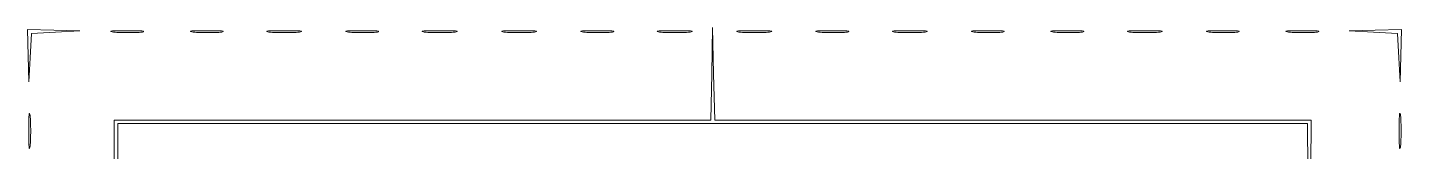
# Model space of a CAD drawing. Header units: metres. Extents: x 1521 to 1862, y -130 to 121.
# Drawn here: x 1570.221 to 1573.626, y -65.152 to -64.846 of the extents above; entities that cross this region are included whole.
import ezdxf

# ---------------------------------------------------------------- set-up
doc = ezdxf.new("R2010")
doc.units = ezdxf.units.M
doc.header["$MEASUREMENT"] = 0
doc.layers.add('A-WALL', color=250, linetype='Continuous', lineweight=30)

msp = doc.modelspace()

# ---------------------------------------------------------------- linework, layer by layer
at = {"layer": 'A-WALL', "lineweight": 5, "ltscale": 5}
for points in [[(1570.22265, -64.9158), (1570.2244, -64.98076), (1570.22753, -64.92069), (1570.23065, -64.86061), (1570.29073, -64.85748), (1570.35081, -64.85435), (1570.28585, -64.8526), (1570.22089, -64.85084)], [(1573.55585, -64.85748), (1573.61593, -64.86061), (1573.61906, -64.92069), (1573.62218, -64.98076), (1573.62394, -64.9158), (1573.62569, -64.85084), (1573.56073, -64.8526), (1573.49577, -64.85435)]]:
    msp.add_lwpolyline(points, close=True, dxfattribs=at)
for points in [[(1570.43393, -64.85742, 0.013671), (1570.45103, -64.85848, 0.00893), (1570.47079, -64.85882, 0.008983), (1570.49008, -64.85846, 0.016947), (1570.50561, -64.85736, 0.153636), (1570.5085, -64.8561, 0.661512), (1570.50812, -64.8549, 0.018464), (1570.49304, -64.85411, 0.004138), (1570.46729, -64.85392, 0.003921), (1570.44162, -64.85414, 0.022011), (1570.42792, -64.85497, 0.807686), (1570.4278, -64.85615, 0.057523)], [(1570.63105, -64.85742, 0.013671), (1570.64815, -64.85848, 0.00893), (1570.66791, -64.85882, 0.008983), (1570.6872, -64.85846, 0.016947), (1570.70273, -64.85736, 0.153636), (1570.70562, -64.8561, 0.661512), (1570.70524, -64.8549, 0.018464), (1570.69016, -64.85411, 0.004138), (1570.66441, -64.85392, 0.003921), (1570.63874, -64.85414, 0.022011), (1570.62504, -64.85497, 0.807686), (1570.62492, -64.85615, 0.057523)], [(1570.81897, -64.85741, 0.014123), (1570.83631, -64.85847, 0.008335), (1570.85705, -64.85882, 0.008335), (1570.8778, -64.85847, 0.014123), (1570.89513, -64.85741, 0.084525), (1570.89985, -64.85616, 0.76997), (1570.89965, -64.85498, 0.018707), (1570.88436, -64.85418, 0.003751), (1570.85705, -64.85398, 0.003751), (1570.82975, -64.85418, 0.018707), (1570.81445, -64.85498, 0.76997), (1570.81425, -64.85616, 0.084525)], [(1571.01633, -64.85742, 0.013671), (1571.03343, -64.85848, 0.00893), (1571.05319, -64.85882, 0.008983), (1571.07248, -64.85846, 0.016947), (1571.08801, -64.85736, 0.153636), (1571.0909, -64.8561, 0.661512), (1571.09052, -64.8549, 0.018464), (1571.07544, -64.85411, 0.004138), (1571.04969, -64.85392, 0.003921), (1571.02402, -64.85414, 0.022011), (1571.01032, -64.85497, 0.807686), (1571.0102, -64.85615, 0.057523)], [(1571.20425, -64.85741, 0.014123), (1571.22159, -64.85847, 0.008335), (1571.24233, -64.85882, 0.008335), (1571.26308, -64.85847, 0.014123), (1571.28041, -64.85741, 0.084525), (1571.28513, -64.85616, 0.76997), (1571.28493, -64.85498, 0.018707), (1571.26964, -64.85418, 0.003751), (1571.24233, -64.85398, 0.003751), (1571.21503, -64.85418, 0.018707), (1571.19973, -64.85498, 0.76997), (1571.19953, -64.85616, 0.084525)], [(1571.40137, -64.85741, 0.014123), (1571.41871, -64.85847, 0.008335), (1571.43945, -64.85882, 0.008335), (1571.4602, -64.85847, 0.014123), (1571.47753, -64.85741, 0.084525), (1571.48225, -64.85616, 0.76997), (1571.48205, -64.85498, 0.018707), (1571.46676, -64.85418, 0.003751), (1571.43945, -64.85398, 0.003751), (1571.41215, -64.85418, 0.018707), (1571.39685, -64.85498, 0.76997), (1571.39665, -64.85616, 0.084525)], [(1571.59873, -64.85742, 0.013671), (1571.61583, -64.85848, 0.00893), (1571.63559, -64.85882, 0.008983), (1571.65488, -64.85846, 0.016947), (1571.67041, -64.85736, 0.153636), (1571.6733, -64.8561, 0.661512), (1571.67292, -64.8549, 0.018464), (1571.65784, -64.85411, 0.004138), (1571.63209, -64.85392, 0.003921), (1571.60642, -64.85414, 0.022011), (1571.59272, -64.85497, 0.807686), (1571.5926, -64.85615, 0.057523)], [(1571.78665, -64.85741, 0.014123), (1571.80399, -64.85847, 0.008335), (1571.82473, -64.85882, 0.008335), (1571.84548, -64.85847, 0.014123), (1571.86281, -64.85741, 0.084525), (1571.86753, -64.85616, 0.76997), (1571.86733, -64.85498, 0.018707), (1571.85204, -64.85418, 0.003751), (1571.82473, -64.85398, 0.003751), (1571.79743, -64.85418, 0.018707), (1571.78213, -64.85498, 0.76997), (1571.78193, -64.85616, 0.084525)], [(1571.98377, -64.85741, 0.014123), (1572.00111, -64.85847, 0.008335), (1572.02185, -64.85882, 0.008335), (1572.0426, -64.85847, 0.014123), (1572.05993, -64.85741, 0.084525), (1572.06465, -64.85616, 0.76997), (1572.06445, -64.85498, 0.018707), (1572.04916, -64.85418, 0.003751), (1572.02185, -64.85398, 0.003751), (1571.99455, -64.85418, 0.018707), (1571.97925, -64.85498, 0.76997), (1571.97905, -64.85616, 0.084525)], [(1572.18113, -64.85742, 0.013671), (1572.19823, -64.85848, 0.00893), (1572.21799, -64.85882, 0.008983), (1572.23728, -64.85846, 0.016947), (1572.25281, -64.85736, 0.153636), (1572.2557, -64.8561, 0.661512), (1572.25532, -64.8549, 0.018464), (1572.24024, -64.85411, 0.004138), (1572.21449, -64.85392, 0.003921), (1572.18882, -64.85414, 0.022011), (1572.17512, -64.85497, 0.807686), (1572.175, -64.85615, 0.057523)], [(1572.36905, -64.85741, 0.014123), (1572.38639, -64.85847, 0.008335), (1572.40713, -64.85882, 0.008335), (1572.42788, -64.85847, 0.014123), (1572.44521, -64.85741, 0.084525), (1572.44993, -64.85616, 0.76997), (1572.44973, -64.85498, 0.018707), (1572.43444, -64.85418, 0.003751), (1572.40713, -64.85398, 0.003751), (1572.37983, -64.85418, 0.018707), (1572.36453, -64.85498, 0.76997), (1572.36433, -64.85616, 0.084525)], [(1572.56641, -64.85742, 0.013671), (1572.58351, -64.85848, 0.00893), (1572.60327, -64.85882, 0.008983), (1572.62256, -64.85846, 0.016947), (1572.63809, -64.85736, 0.153636), (1572.64098, -64.8561, 0.661512), (1572.6406, -64.8549, 0.018464), (1572.62552, -64.85411, 0.004138), (1572.59977, -64.85392, 0.003921), (1572.5741, -64.85414, 0.022011), (1572.5604, -64.85497, 0.807686), (1572.56028, -64.85615, 0.057523)], [(1572.76353, -64.85742, 0.013671), (1572.78063, -64.85848, 0.00893), (1572.80039, -64.85882, 0.008983), (1572.81968, -64.85846, 0.016947), (1572.83521, -64.85736, 0.153636), (1572.8381, -64.8561, 0.661512), (1572.83772, -64.8549, 0.018464), (1572.82264, -64.85411, 0.004138), (1572.79689, -64.85392, 0.003921), (1572.77122, -64.85414, 0.022011), (1572.75752, -64.85497, 0.807686), (1572.7574, -64.85615, 0.057523)], [(1572.95145, -64.85741, 0.014123), (1572.96879, -64.85847, 0.008335), (1572.98953, -64.85882, 0.008335), (1573.01028, -64.85847, 0.014123), (1573.02761, -64.85741, 0.084525), (1573.03233, -64.85616, 0.76997), (1573.03213, -64.85498, 0.018707), (1573.01684, -64.85418, 0.003751), (1572.98953, -64.85398, 0.003751), (1572.96223, -64.85418, 0.018707), (1572.94693, -64.85498, 0.76997), (1572.94673, -64.85616, 0.084525)], [(1573.14881, -64.85742, 0.013671), (1573.16591, -64.85848, 0.00893), (1573.18567, -64.85882, 0.008983), (1573.20496, -64.85846, 0.016947), (1573.22049, -64.85736, 0.153636), (1573.22338, -64.8561, 0.661512), (1573.223, -64.8549, 0.018464), (1573.20792, -64.85411, 0.004138), (1573.18217, -64.85392, 0.003921), (1573.1565, -64.85414, 0.022011), (1573.1428, -64.85497, 0.807686), (1573.14268, -64.85615, 0.057523)], [(1573.34593, -64.85742, 0.013671), (1573.36303, -64.85848, 0.00893), (1573.38279, -64.85882, 0.008983), (1573.40208, -64.85846, 0.016947), (1573.41761, -64.85736, 0.153636), (1573.4205, -64.8561, 0.661512), (1573.42012, -64.8549, 0.018464), (1573.40504, -64.85411, 0.004138), (1573.37929, -64.85392, 0.003921), (1573.35362, -64.85414, 0.022011), (1573.33992, -64.85497, 0.807686), (1573.3398, -64.85615, 0.057523)], [(1570.22402, -65.10172, 0.003751), (1570.22423, -65.12903, 0.018707), (1570.22503, -65.14433, 0.76997), (1570.2262, -65.14453, 0.084525), (1570.22745, -65.1398, 0.014123), (1570.22852, -65.12247, 0.008335), (1570.22887, -65.10172, 0.008335), (1570.22852, -65.08098, 0.014123), (1570.22745, -65.06364, 0.084525), (1570.2262, -65.05892, 0.76997), (1570.22503, -65.05912, 0.018707), (1570.22423, -65.07442, 0.003751)], [(1573.61986, -65.10172, 0.003751), (1573.62007, -65.12903, 0.018707), (1573.62087, -65.14433, 0.76997), (1573.62204, -65.14453, 0.084525), (1573.62329, -65.1398, 0.014123), (1573.62436, -65.12247, 0.008335), (1573.62471, -65.10172, 0.008335), (1573.62436, -65.08098, 0.014123), (1573.62329, -65.06364, 0.084525), (1573.62204, -65.05892, 0.76997), (1573.62087, -65.05912, 0.018707), (1573.62007, -65.07442, 0.003751)]]:
    msp.add_lwpolyline(points, format="xyb", close=True, dxfattribs=at)
for points in [[(1573.39956, -65.42204), (1573.40169, -65.07484), (1572.66276, -65.07484), (1571.92383, -65.07484), (1571.92103, -64.9606), (1571.91823, -64.84636), (1571.91628, -64.9606), (1571.91433, -65.07484), (1571.17513, -65.07484), (1570.43593, -65.07484), (1570.43593, -66.55772)], [(1570.44489, -66.55775), (1570.44489, -65.08386), (1571.91871, -65.08386), (1573.39252, -65.08386), (1573.39498, -65.42655)]]:
    msp.add_lwpolyline(points, dxfattribs=at)

doc.saveas('drawing.dxf')
